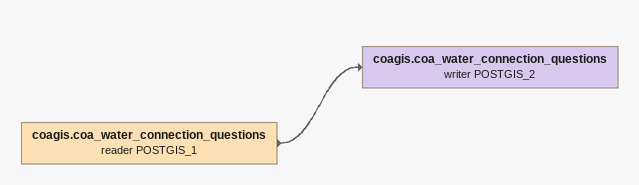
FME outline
coagis.coa_water_connection_questions (reader POSTGIS_1)
    -> coagis.coa_water_connection_questions (writer POSTGIS_2)
coagis.coa_water_connection_questions (writer POSTGIS_2)
